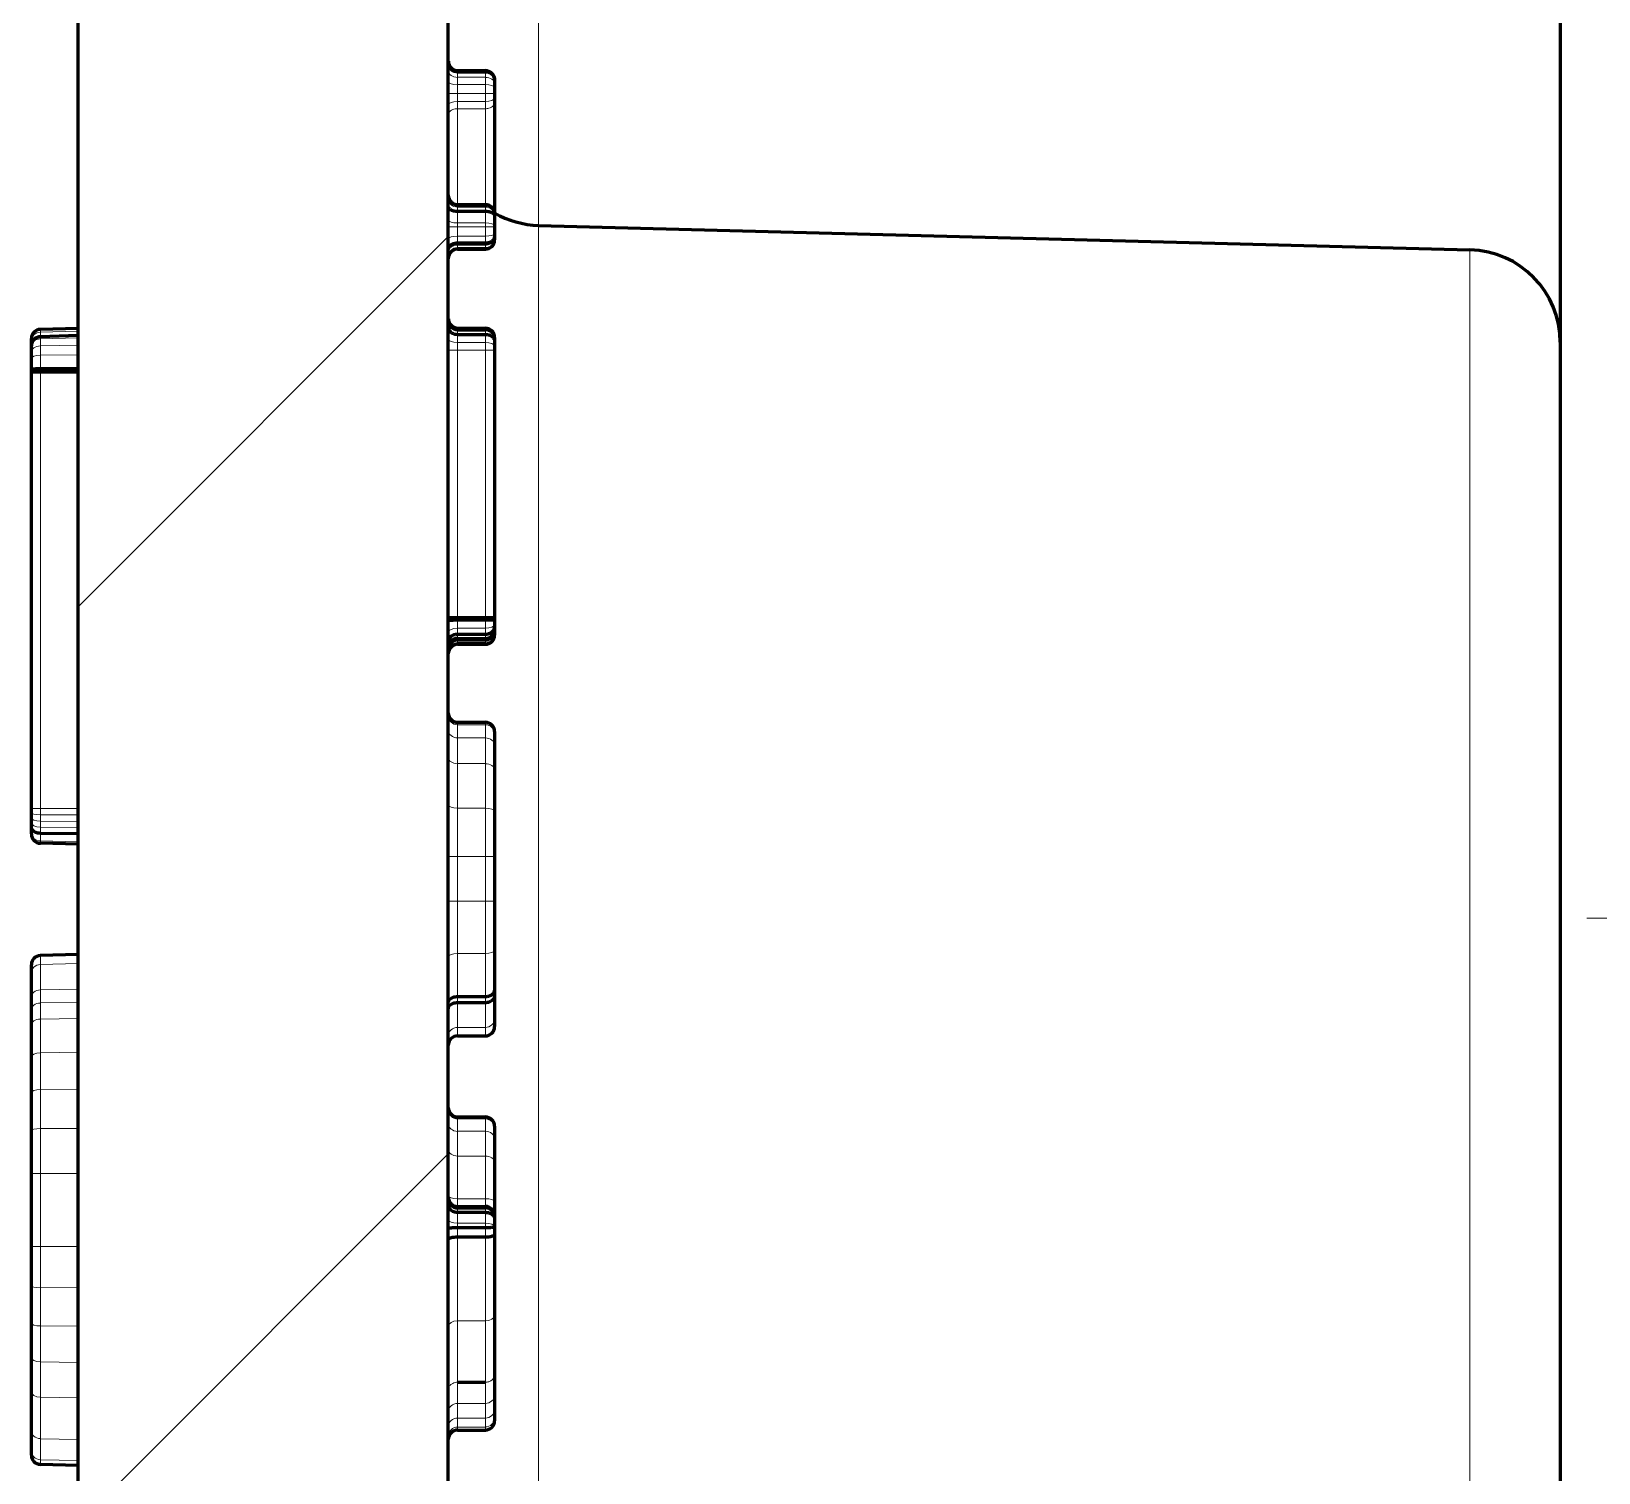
# Model space of a CAD drawing. Header units: millimetres. Extents: x -102 to 318, y -87 to 210.
# Drawn here: x 171.161 to 175.39, y 63.962 to 67.851 of the extents above; entities that cross this region are included whole.
import ezdxf

# ---------------------------------------------------------------- set-up
doc = ezdxf.new("R2010")
doc.units = ezdxf.units.MM
for name, pattern in [('K5LT_AXLED', [26.227272, 21.727272, -1.5, 1.5, -1.5]), ('K5LT_BASIC', [0]), ('K5LT_THIN', [0])]:
    doc.linetypes.add(name, pattern=pattern)
doc.layers.add('Системный слой', color=7, linetype='Continuous')

# ---------------------------------------------------------------- blocks, each defined once
blk = doc.blocks.new('35_DIN_CUTSIDE')
at = {"layer": 'Системный слой', "color": 150, "linetype": 'K5LT_BASIC', "lineweight": 60, "true_color": 0x0080ff}
for p, q in [((6.85, 18.065), (7.278, 18.065)), ((7.278, 18.065), (7.278, 14.945)), ((6.238, 14.945), (6.238, 17.355)), ((2.079, 13.906), (5.199, 13.906)), ((5.199, 12.866), (2.079, 12.866)), ((0, 11.826), (0, -12.088)), ((0, 11.826), (0, -12.088)), ((1.04, 11.826), (1.04, -12.088)), ((3.327, 5.198), (2.287, 5.198)), ((2.287, 5.198), (2.287, -0.001)), ((4.367, 5.198), (3.327, 5.198)), ((4.367, 5.198), (3.327, 5.198)), ((3.327, -0.001), (3.327, 5.198)), ((2.287, 3.898), (1.04, 3.898)), ((1.04, 3.898), (1.04, -0.001)), ((2.287, -0.001), (2.287, 3.898)), ((6.446, 0.623), (6.446, 3.119)), ((6.446, 0.623), (6.446, 3.119)), ((1.04, 0.237), (2.287, 0.691)), ((5.199, -0.624), (5.199, 0.623)), ((5.199, 0.623), (6.446, 0.623)), ((5.199, -0.624), (5.199, 0.623)), ((5.199, 0.623), (6.446, 0.623)), ((1.04, -3.9), (1.04, -0.001)), ((2.287, -5.199), (2.287, -0.001)), ((2.287, -0.001), (2.287, -3.9)), ((3.327, -0.001), (3.327, -5.199)), ((2.287, -0.238), (1.04, -0.692)), ((6.446, -0.624), (5.199, -0.624)), ((6.446, -0.624), (5.199, -0.624)), ((6.446, -0.624), (6.446, -3.12)), ((6.446, -0.624), (6.446, -3.12)), ((2.287, -3.9), (1.04, -3.9)), ((3.327, -5.199), (2.287, -5.199)), ((4.367, -5.199), (3.327, -5.199)), ((4.367, -5.199), (3.327, -5.199)), ((5.199, -13.128), (2.079, -13.128)), ((5.199, -13.128), (2.079, -13.128)), ((2.079, -14.167), (5.199, -14.167)), ((2.079, -14.167), (5.199, -14.167)), ((6.238, -15.207), (6.238, -16.456)), ((7.238, -16.587), (7.278, -15.207)), ((6.407, -16.583), (7.238, -16.587))]:
    blk.add_line(p, q, dxfattribs=at)
at = {"layer": 'Системный слой', "color": 30, "linetype": 'K5LT_AXLED', "lineweight": 18, "true_color": 0xff8000}
blk.add_line((0.287, -0.001), (9.676, -0.001), dxfattribs=at)
at = {"layer": 'Системный слой', "color": 150, "linetype": 'K5LT_BASIC', "lineweight": 60, "true_color": 0x0080ff}
for centre, radius, start, end in [((5.199, 14.945), 2.079, 270, 0), ((5.199, 14.945), 1.04, 270, 0), ((2.079, 11.826), 2.079, 90, 180), ((2.079, 11.826), 1.04, 90, 180), ((4.367, 3.119), 2.079, 0, 90), ((4.367, 3.119), 2.079, 0, 90), ((4.367, -3.12), 2.079, 270, 0), ((4.367, -3.12), 2.079, 270, 0), ((2.079, -12.088), 2.079, 180, 270), ((2.079, -12.088), 2.079, 180, 270), ((2.079, -12.088), 1.04, 180, 270), ((2.079, -12.088), 1.04, 180, 270), ((5.199, -15.207), 2.079, 0, 90), ((5.199, -15.207), 2.079, 0, 90), ((5.199, -15.207), 1.04, 0, 90), ((5.199, -15.207), 1.04, 0, 90)]:
    blk.add_arc(centre, radius, start, end, dxfattribs=at)
blk = doc.blocks.new('VA.121209_cutside')
at = {"layer": 'Системный слой'}
h = blk.add_hatch(dxfattribs=at)
h.set_pattern_fill('', angle=135, style=0, pattern_type=0)
h.set_pattern_definition([(135, (-492.1105, -226.3744), (-4.94975, -4.94975), [])])
h.paths.add_polyline_path([(82.482, 0), (65.164, 0), (64.608, 0.114), (64.153, 0.451), (63.948, 0.974), (63.837, 4.325), (63.726, 7.675), (63.614, 11.026), (63.375, 11.579), (62.858, 11.903), (62.254, 12), (53.746, 12), (53.142, 11.903), (52.625, 11.579), (52.386, 11.026), (52.274, 7.675), (52.163, 4.325), (52.052, 0.974), (51.847, 0.451), (51.392, 0.114), (50.836, 0), (5.164, 0), (4.608, 0.114), (4.153, 0.451), (3.948, 0.974), (3.837, 4.325), (3.726, 7.675), (3.614, 11.026), (3.375, 11.579), (2.858, 11.903), (2.254, 12), (-6.254, 12), (-6.858, 11.903), (-7.375, 11.579), (-7.614, 11.026), (-7.726, 7.675), (-7.837, 4.325), (-7.948, 0.974), (-8.153, 0.451), (-8.608, 0.114), (-9.164, 0), (-26.482, 0), (-27.189, 0.293), (-27.481, 0.974), (-29.23, 67.742), (-29.408, 68.143), (-29.803, 68.3), (-30.265, 68.3), (-30.671, 68.132), (-30.838, 67.742), (-30.884, 66), (-33.524, 66), (-31.732, -2.437), (-29.5, -4), (63.833, -4), (63.879, -4.403), (64.014, -4.473), (64.313, -4.5), (66.744, -4.5), (67.051, -4.471), (67.178, -4.403), (67.224, -4), (70.116, -4), (70.127, -4.403), (70.158, -4.473), (70.227, -4.5), (70.672, -4.5), (70.743, -4.471), (70.772, -4.403), (70.783, -4), (85.5, -4), (87.732, -2.437), (89.524, 66), (86.884, 66), (86.838, 67.742), (86.66, 68.143), (86.265, 68.3), (85.803, 68.3), (85.397, 68.132), (85.23, 67.742), (83.481, 0.974), (83.17, 0.275)])
at = {"layer": 'Системный слой', "color": 150, "linetype": 'K5LT_BASIC', "lineweight": 60, "true_color": 0x0080ff}
for p, q in [((21.788, 12), (34.212, 12)), ((20.526, 0.974), (20.789, 11.026)), ((18.856, 0.1), (18.856, 0.4)), ((18.859, 0.1), (18.859, 0.4)), ((18.957, 0.5), (18.959, 0.5)), ((18.959, 0.5), (18.968, 0.5)), ((18.968, 0.5), (18.995, 0.5)), ((18.995, 0.5), (19.042, 0.5)), ((19.042, 0.5), (19.102, 0.5)), ((19.102, 0.5), (19.151, 0.5)), ((19.151, 0.5), (19.2, 0.5)), ((19.2, 0.5), (20.401, 0.5)), ((20.301, 0.1), (20.301, 0.4)), ((20.304, 0.1), (20.304, 0.4)), ((20.373, 0.1), (20.373, 0.4)), ((20.401, 0.5), (20.404, 0.5)), ((20.404, 0.5), (20.415, 0.5)), ((20.415, 0.5), (20.424, 0.5)), ((20.424, 0.5), (20.529, 0.5)), ((20.529, 0.5), (20.541, 0.5)), ((20.541, 0.5), (20.614, 0.5)), ((20.614, 0.5), (20.65, 0.5)), ((20.65, 0.5), (20.653, 0.5)), ((20.653, 0.5), (20.672, 0.5)), ((20.672, 0.5), (20.682, 0.5)), ((20.715, 0.1), (20.715, 0.4)), ((20.724, 0.1), (20.724, 0.4)), ((20.782, 0.1), (20.782, 0.4)), ((21.635, 0.1), (21.635, 0.4)), ((21.652, 0.1), (21.652, 0.4)), ((21.702, 0.1), (21.702, 0.4)), ((21.736, 0.5), (21.746, 0.5)), ((21.746, 0.5), (21.777, 0.5)), ((21.777, 0.5), (21.828, 0.5)), ((21.828, 0.5), (21.871, 0.5)), ((21.871, 0.5), (24.757, 0.5)), ((24.757, 0.5), (24.779, 0.5)), ((24.759, 0.1), (24.759, 0.4)), ((24.779, 0.5), (24.833, 0.5)), ((24.784, 0.1), (24.784, 0.4)), ((24.833, 0.5), (24.859, 0.5)), ((24.859, 0.5), (24.89, 0.5)), ((24.89, 0.5), (24.899, 0.5)), ((24.899, 0.5), (24.91, 0.5)), ((24.91, 0.5), (24.931, 0.5)), ((24.931, 0.5), (24.943, 0.5)), ((24.937, 0.1), (24.937, 0.4)), ((24.943, 0.5), (24.947, 0.5)), ((24.984, 0.1), (24.984, 0.4)), ((25, 0.1), (25, 0.4)), ((25.047, 0.1), (25.047, 0.4)), ((25.889, 0.1), (25.889, 0.4)), ((25.989, 0.5), (25.995, 0.5)), ((25.995, 0.5), (26.013, 0.5)), ((26.013, 0.5), (26.141, 0.5)), ((26.141, 0.5), (26.4, 0.5)), ((26.4, 0.5), (26.851, 0.5)), ((26.851, 0.5), (27.337, 0.5)), ((27.337, 0.5), (27.82, 0.5)), ((27.82, 0.5), (28.349, 0.5)), ((28.349, 0.5), (28.78, 0.5)), ((28.78, 0.5), (28.842, 0.5)), ((28.842, 0.5), (29.089, 0.5)), ((28.848, 0.1), (28.848, 0.4)), ((28.912, 0.1), (28.912, 0.4)), ((29.089, 0.5), (29.173, 0.5)), ((29.273, 0.1), (29.273, 0.4)), ((30.148, 0.1), (30.148, 0.4)), ((30.248, 0.5), (30.253, 0.5)), ((30.253, 0.5), (30.268, 0.5)), ((30.268, 0.5), (30.389, 0.5)), ((30.389, 0.5), (30.636, 0.5)), ((30.636, 0.5), (31.064, 0.5)), ((31.064, 0.5), (31.215, 0.5)), ((31.114, 0.1), (31.114, 0.4)), ((31.13, 0.1), (31.13, 0.4)), ((31.177, 0.1), (31.177, 0.4)), ((31.215, 0.5), (31.225, 0.5)), ((31.225, 0.5), (31.247, 0.5)), ((31.247, 0.5), (31.332, 0.5)), ((31.332, 0.5), (31.336, 0.5)), ((31.336, 0.5), (31.417, 0.5)), ((31.341, 0.1), (31.341, 0.4)), ((31.417, 0.5), (32.289, 0.5)), ((31.442, 0.1), (31.442, 0.4)), ((32.289, 0.5), (32.928, 0.5)), ((32.928, 0.5), (33.149, 0.5)), ((33.011, 0.1), (33.011, 0.4)), ((33.149, 0.5), (33.303, 0.5)), ((33.303, 0.5), (33.395, 0.5)), ((33.395, 0.5), (33.427, 0.5)), ((33.527, 0.1), (33.527, 0.4)), ((50.836, 0), (5.164, 0)), ((-29.5, -4), (63.833, -4)), ((21.638, -4), (21.648, -4.403)), ((21.716, -4), (21.727, -4.403)), ((22.075, -4), (22.075, -4.403)), ((22.11, -4), (22.11, -4.403)), ((27.094, -4), (27.087, -4.403)), ((27.205, -4), (27.194, -4.403)), ((28.396, -4), (28.406, -4.403)), ((33.908, -4), (33.898, -4.403)), ((21.776, -4.5), (21.748, -4.5)), ((21.841, -4.5), (21.776, -4.5)), ((21.841, -4.5), (21.827, -4.5)), ((21.898, -4.5), (21.841, -4.5)), ((21.965, -4.5), (21.898, -4.5)), ((22.079, -4.5), (21.965, -4.5)), ((22.112, -4.5), (22.079, -4.5)), ((26.819, -4.5), (22.112, -4.5)), ((26.868, -4.5), (26.819, -4.5)), ((26.919, -4.5), (26.868, -4.5)), ((26.969, -4.5), (26.919, -4.5)), ((27.02, -4.5), (26.969, -4.5)), ((27.077, -4.5), (27.02, -4.5)), ((27.094, -4.5), (27.077, -4.5)), ((28.597, -4.5), (28.506, -4.5)), ((28.855, -4.5), (28.597, -4.5)), ((28.99, -4.5), (28.855, -4.5)), ((29.156, -4.5), (28.99, -4.5)), ((29.505, -4.5), (29.156, -4.5)), ((29.884, -4.5), (29.505, -4.5)), ((30.29, -4.5), (29.884, -4.5)), ((30.758, -4.5), (30.29, -4.5)), ((31.546, -4.5), (30.758, -4.5)), ((31.974, -4.5), (31.546, -4.5)), ((32.37, -4.5), (31.974, -4.5)), ((32.743, -4.5), (32.37, -4.5)), ((33.111, -4.5), (32.743, -4.5)), ((33.537, -4.5), (33.111, -4.5)), ((33.75, -4.5), (33.537, -4.5)), ((33.785, -4.5), (33.75, -4.5)), ((33.798, -4.5), (33.785, -4.5))]:
    blk.add_line(p, q, dxfattribs=at)
at = {"layer": 'Системный слой', "color": 7, "linetype": 'K5LT_THIN', "lineweight": 18}
for p, q in [((20.789, 11.026), (35.211, 11.026)), ((20.526, 0.974), (5.474, 0.974)), ((20.526, 0.974), (35.474, 0.974)), ((18.856, 0.4), (18.859, 0.4)), ((18.859, 0.4), (18.882, 0.4)), ((18.882, 0.1), (18.882, 0.4)), ((18.882, 0.4), (18.928, 0.4)), ((18.928, 0.1), (18.928, 0.4)), ((18.928, 0.4), (19.007, 0.4)), ((19.007, 0.1), (19.007, 0.4)), ((19.007, 0.4), (19.102, 0.4)), ((19.102, 0.4), (19.102, 0.5)), ((19.102, 0.1), (19.102, 0.4)), ((19.102, 0.4), (19.188, 0.4)), ((19.188, 0.1), (19.188, 0.4)), ((19.188, 0.4), (19.267, 0.4)), ((19.267, 0.1), (19.267, 0.4)), ((19.267, 0.4), (20.301, 0.4)), ((20.301, 0.4), (20.304, 0.4)), ((20.304, 0.4), (20.329, 0.4)), ((20.329, 0.1), (20.329, 0.4)), ((20.329, 0.4), (20.373, 0.4)), ((20.373, 0.4), (20.499, 0.4)), ((20.499, 0.1), (20.499, 0.4)), ((20.499, 0.4), (20.541, 0.4)), ((20.541, 0.4), (20.541, 0.5)), ((20.541, 0.1), (20.541, 0.4)), ((20.541, 0.4), (20.642, 0.4)), ((20.642, 0.1), (20.642, 0.4)), ((20.642, 0.4), (20.715, 0.4)), ((20.715, 0.4), (20.724, 0.4)), ((20.724, 0.4), (20.766, 0.4)), ((20.766, 0.1), (20.766, 0.4)), ((20.766, 0.4), (20.782, 0.4)), ((21.635, 0.4), (21.652, 0.4)), ((21.652, 0.4), (21.702, 0.4)), ((21.702, 0.4), (21.79, 0.4)), ((21.79, 0.1), (21.79, 0.4)), ((21.79, 0.4), (21.871, 0.4)), ((21.871, 0.4), (21.871, 0.5)), ((21.871, 0.1), (21.871, 0.4)), ((21.871, 0.4), (24.759, 0.4)), ((24.759, 0.4), (24.784, 0.4)), ((24.784, 0.4), (24.874, 0.4)), ((24.874, 0.1), (24.874, 0.4)), ((24.874, 0.4), (24.937, 0.4)), ((24.937, 0.4), (24.984, 0.4)), ((24.984, 0.4), (25, 0.4)), ((25, 0.4), (25.007, 0.4)), ((25.007, 0.1), (25.007, 0.4)), ((25.007, 0.4), (25.029, 0.4)), ((25.029, 0.1), (25.029, 0.4)), ((25.029, 0.4), (25.043, 0.4)), ((25.043, 0.1), (25.043, 0.4)), ((25.043, 0.4), (25.047, 0.4)), ((25.889, 0.4), (25.895, 0.4)), ((25.895, 0.1), (25.895, 0.4)), ((25.895, 0.4), (25.915, 0.4)), ((25.915, 0.1), (25.915, 0.4)), ((25.915, 0.4), (26.056, 0.4)), ((26.056, 0.1), (26.056, 0.4)), ((26.056, 0.4), (26.335, 0.4)), ((26.335, 0.1), (26.335, 0.4)), ((26.335, 0.4), (26.816, 0.4)), ((26.816, 0.1), (26.816, 0.4)), ((26.816, 0.4), (27.337, 0.4)), ((27.337, 0.4), (27.337, 0.5)), ((27.337, 0.1), (27.337, 0.4)), ((27.337, 0.4), (27.82, 0.4)), ((27.82, 0.4), (27.82, 0.5)), ((27.82, 0.1), (27.82, 0.4)), ((27.82, 0.4), (28.384, 0.4)), ((28.384, 0.1), (28.384, 0.4)), ((28.384, 0.4), (28.848, 0.4)), ((28.848, 0.4), (28.912, 0.4)), ((28.912, 0.4), (29.181, 0.4)), ((29.181, 0.1), (29.181, 0.4)), ((29.181, 0.4), (29.273, 0.4)), ((30.148, 0.4), (30.154, 0.4)), ((30.154, 0.1), (30.154, 0.4)), ((30.154, 0.4), (30.169, 0.4)), ((30.169, 0.1), (30.169, 0.4)), ((30.169, 0.4), (30.303, 0.4)), ((30.303, 0.1), (30.303, 0.4)), ((30.303, 0.4), (30.57, 0.4)), ((30.57, 0.1), (30.57, 0.4)), ((30.57, 0.4), (31.03, 0.4)), ((31.03, 0.1), (31.03, 0.4)), ((31.03, 0.4), (31.114, 0.4)), ((31.114, 0.4), (31.13, 0.4)), ((31.13, 0.4), (31.177, 0.4)), ((31.177, 0.4), (31.295, 0.4)), ((31.295, 0.1), (31.295, 0.4)), ((31.295, 0.4), (31.341, 0.4)), ((31.341, 0.4), (31.442, 0.4)), ((31.442, 0.4), (32.348, 0.4)), ((32.348, 0.1), (32.348, 0.4)), ((32.348, 0.4), (33.011, 0.4)), ((33.011, 0.4), (33.239, 0.4)), ((33.239, 0.1), (33.239, 0.4)), ((33.239, 0.4), (33.398, 0.4)), ((33.398, 0.1), (33.398, 0.4)), ((33.398, 0.4), (33.494, 0.4)), ((33.494, 0.1), (33.494, 0.4)), ((33.494, 0.4), (33.527, 0.4)), ((18.856, 0.1), (18.859, 0.1)), ((18.859, 0.1), (18.882, 0.1)), ((18.882, 0.1), (18.928, 0.1)), ((18.928, 0.1), (19.007, 0.1)), ((19.007, 0.1), (19.102, 0.1)), ((19.102, 0.1), (19.188, 0.1)), ((19.102, 0), (19.102, 0.1)), ((19.188, 0.1), (19.267, 0.1)), ((19.267, 0.1), (20.301, 0.1)), ((20.301, 0.1), (20.304, 0.1)), ((20.304, 0.1), (20.329, 0.1)), ((20.329, 0.1), (20.373, 0.1)), ((20.373, 0.1), (20.499, 0.1)), ((20.499, 0.1), (20.541, 0.1)), ((20.541, 0), (20.541, 0.1)), ((20.541, 0.1), (20.642, 0.1)), ((20.642, 0.1), (20.715, 0.1)), ((20.715, 0.1), (20.724, 0.1)), ((20.724, 0.1), (20.766, 0.1)), ((20.766, 0.1), (20.782, 0.1)), ((21.635, 0.1), (21.652, 0.1)), ((21.652, 0.1), (21.702, 0.1)), ((21.702, 0.1), (21.79, 0.1)), ((21.79, 0.1), (21.871, 0.1)), ((21.871, 0), (21.871, 0.1)), ((21.871, 0.1), (24.759, 0.1)), ((24.759, 0.1), (24.784, 0.1)), ((24.784, 0.1), (24.874, 0.1)), ((24.874, 0.1), (24.937, 0.1)), ((24.937, 0.1), (24.984, 0.1)), ((24.984, 0.1), (25, 0.1)), ((25, 0.1), (25.007, 0.1)), ((25.007, 0.1), (25.029, 0.1)), ((25.029, 0.1), (25.043, 0.1)), ((25.043, 0.1), (25.047, 0.1)), ((25.889, 0.1), (25.895, 0.1)), ((25.895, 0.1), (25.915, 0.1)), ((25.915, 0.1), (26.056, 0.1)), ((26.056, 0.1), (26.335, 0.1)), ((26.335, 0.1), (26.816, 0.1)), ((26.816, 0.1), (27.337, 0.1)), ((27.337, 0), (27.337, 0.1)), ((27.337, 0.1), (27.82, 0.1)), ((27.82, 0.1), (28.384, 0.1)), ((27.82, 0), (27.82, 0.1)), ((28.384, 0.1), (28.848, 0.1)), ((28.848, 0.1), (28.912, 0.1)), ((28.912, 0.1), (29.181, 0.1)), ((29.181, 0.1), (29.273, 0.1)), ((30.148, 0.1), (30.154, 0.1)), ((30.154, 0.1), (30.169, 0.1)), ((30.169, 0.1), (30.303, 0.1)), ((30.303, 0.1), (30.57, 0.1)), ((30.57, 0.1), (31.03, 0.1)), ((31.03, 0.1), (31.114, 0.1)), ((31.114, 0.1), (31.13, 0.1)), ((31.13, 0.1), (31.177, 0.1)), ((31.177, 0.1), (31.295, 0.1)), ((31.295, 0.1), (31.341, 0.1)), ((31.341, 0.1), (31.442, 0.1)), ((31.442, 0.1), (32.348, 0.1)), ((32.348, 0.1), (33.011, 0.1)), ((33.011, 0.1), (33.239, 0.1)), ((33.239, 0.1), (33.398, 0.1)), ((33.398, 0.1), (33.494, 0.1)), ((33.494, 0.1), (33.527, 0.1)), ((21.667, -4), (21.678, -4.403)), ((21.74, -4), (21.75, -4.403)), ((21.819, -4), (21.826, -4.403)), ((21.923, -4), (21.927, -4.403)), ((26.819, -4), (26.819, -4.403)), ((26.888, -4), (26.887, -4.403)), ((26.959, -4), (26.955, -4.403)), ((27.025, -4), (27.019, -4.403)), ((27.178, -4), (27.168, -4.403)), ((28.492, -4), (28.502, -4.403)), ((28.768, -4), (28.776, -4.403)), ((28.911, -4), (28.918, -4.403)), ((29.085, -4), (29.092, -4.403)), ((29.45, -4), (29.455, -4.403)), ((29.848, -4), (29.851, -4.403)), ((30.273, -4), (30.274, -4.403)), ((30.758, -4), (30.758, -4.403)), ((31.546, -4), (31.546, -4.403)), ((31.992, -4), (31.99, -4.403)), ((32.407, -4), (32.403, -4.403)), ((32.797, -4), (32.792, -4.403)), ((33.18, -4), (33.173, -4.403)), ((33.628, -4), (33.62, -4.403)), ((33.857, -4), (33.847, -4.403)), ((33.895, -4), (33.885, -4.403)), ((21.678, -4.403), (21.648, -4.403)), ((21.727, -4.403), (21.678, -4.403)), ((21.75, -4.403), (21.727, -4.403)), ((21.826, -4.403), (21.75, -4.403)), ((21.927, -4.403), (21.826, -4.403)), ((22.075, -4.403), (21.927, -4.403)), ((22.11, -4.403), (22.075, -4.403)), ((26.819, -4.403), (22.11, -4.403)), ((26.887, -4.403), (26.819, -4.403)), ((26.819, -4.403), (26.819, -4.5)), ((26.955, -4.403), (26.887, -4.403)), ((27.019, -4.403), (26.955, -4.403)), ((27.087, -4.403), (27.019, -4.403)), ((27.168, -4.403), (27.087, -4.403)), ((27.194, -4.403), (27.168, -4.403)), ((28.502, -4.403), (28.406, -4.403)), ((28.776, -4.403), (28.502, -4.403)), ((28.918, -4.403), (28.776, -4.403)), ((29.092, -4.403), (28.918, -4.403)), ((29.455, -4.403), (29.092, -4.403)), ((29.851, -4.403), (29.455, -4.403)), ((30.274, -4.403), (29.851, -4.403)), ((30.758, -4.403), (30.274, -4.403)), ((30.758, -4.403), (30.758, -4.5)), ((31.546, -4.403), (30.758, -4.403)), ((31.546, -4.403), (31.546, -4.5)), ((31.99, -4.403), (31.546, -4.403)), ((32.403, -4.403), (31.99, -4.403)), ((32.792, -4.403), (32.403, -4.403)), ((33.173, -4.403), (32.792, -4.403)), ((33.62, -4.403), (33.173, -4.403)), ((33.847, -4.403), (33.62, -4.403)), ((33.885, -4.403), (33.847, -4.403)), ((33.898, -4.403), (33.885, -4.403))]:
    blk.add_line(p, q, dxfattribs=at)
at = {"layer": 'Системный слой', "color": 150, "linetype": 'K5LT_BASIC', "lineweight": 60, "true_color": 0x0080ff}
for centre, radius, start, end in [((21.788, 11), 1, 90, 178.5), ((19.526, 1), 1, 330, 358.5), ((20.401, 0.4), 0.1, 90, 180), ((20.682, 0.4), 0.1, 0, 90), ((24.899, 0.397), 0.103, 84.1149, 90.0016), ((24.947, 0.4), 0.1, 0, 90), ((25.989, 0.4), 0.1, 90, 180), ((29.173, 0.4), 0.1, 0, 90), ((30.248, 0.4), 0.1, 90, 180), ((33.427, 0.4), 0.1, 0, 90), ((20.201, 0.1), 0.1, 270, 0), ((20.882, 0.1), 0.1, 180, 270), ((25.147, 0.1), 0.1, 180, 270), ((25.789, 0.1), 0.1, 270, 0), ((29.373, 0.1), 0.1, 180, 270), ((30.048, 0.1), 0.1, 270, 0), ((33.627, 0.1), 0.1, 180, 270), ((21.748, -4.4), 0.1, 181.5, 270), ((27.094, -4.4), 0.1, 270, 358.5), ((28.506, -4.4), 0.1, 181.5, 270), ((33.798, -4.4), 0.1, 270, 358.5)]:
    blk.add_arc(centre, radius, start, end, dxfattribs=at)
for centre, major_axis, ratio, start_param, end_param in [((18.957, 0.4), (0.101, 0), 0.985419, 1.570796, 3.141593), ((21.736, 0.4), (0.101, 0), 0.985572, 1.570796, 3.141593), ((21.746, 0.4), (0, 0.1), 0.943837, 0, 1.570796), ((24.89, 0.4), (0, -0.1), 0.939994, 1.570796, 3.141593), ((24.899, 0.4), (-0.1, 0), 0.995484, 3.141593, 4.608355), ((31.215, 0.4), (0.101, 0), 0.989283, 1.570796, 3.141593), ((31.225, 0.4), (0, 0.1), 0.948487, 0, 1.570796), ((18.755, 0.1), (0.101, 0), 0.985419, 4.712389, 6.283185), ((21.533, 0.1), (0.101, 0), 0.985572, 4.712389, 6.283185), ((21.557, 0.1), (0, 0.1), 0.943837, 3.141593, 4.712389), ((25.078, 0.1), (0, -0.1), 0.939994, 4.712389, 6.283185), ((25.1, 0.1), (-0.1, 0), 0.995484, 0, 1.570796), ((31.013, 0.1), (0.101, 0), 0.989283, 4.712389, 6.283185), ((31.035, 0.1), (0, 0.1), 0.948487, 3.141593, 4.712389)]:
    blk.add_ellipse(centre, major_axis=major_axis, ratio=ratio, start_param=start_param, end_param=end_param, dxfattribs=at)
at = {"layer": 'Системный слой', "color": 7, "linetype": 'K5LT_THIN', "lineweight": 18}
for centre, major_axis, ratio, start_param, end_param in [((18.968, 0.4), (0, -0.1), 0.861344, 3.141593, 4.712389), ((18.995, 0.4), (0, -0.1), 0.66621, 3.141593, 4.712389), ((19.042, 0.4), (0, -0.1), 0.348852, 3.141593, 4.712389), ((19.151, 0.4), (0, 0.1), 0.366217, 4.712389, 6.283185), ((20.415, 0.4), (0, -0.1), 0.860365, 3.141593, 4.712389), ((20.529, 0.4), (0, -0.1), 0.293558, 3.141593, 4.712389), ((20.614, 0.4), (0, 0.1), 0.286111, 4.712389, 6.283185), ((20.672, 0.4), (0, 0.1), 0.935746, 4.712389, 6.283185), ((21.828, 0.4), (0, -0.1), 0.378059, 3.141593, 4.712389), ((24.833, 0.4), (0, 0.1), 0.40675, 4.712389, 6.283185), ((24.91, 0.4), (0, 0.1), 0.966612, 4.712389, 6.283185), ((24.931, 0.4), (0, 0.1), 0.98505, 4.712389, 6.283185), ((24.943, 0.4), (0, 0.1), 0.996277, 4.712389, 6.283185), ((25.995, 0.4), (0, -0.1), 0.994598, 3.141593, 4.712389), ((26.013, 0.4), (0, -0.1), 0.9772, 3.141593, 4.712389), ((26.141, 0.4), (0, -0.1), 0.844849, 3.141593, 4.712389), ((26.4, 0.4), (0, -0.1), 0.643306, 3.141593, 4.712389), ((26.851, 0.4), (0, -0.1), 0.350782, 3.141593, 4.712389), ((28.349, 0.4), (0, 0.1), 0.347999, 4.712389, 6.283185), ((29.089, 0.4), (0, 0.1), 0.920828, 4.712389, 6.283185), ((30.253, 0.4), (0, -0.1), 0.996022, 3.141593, 4.712389), ((30.268, 0.4), (0, -0.1), 0.983217, 3.141593, 4.712389), ((30.389, 0.4), (0, -0.1), 0.863194, 3.141593, 4.712389), ((30.636, 0.4), (0, -0.1), 0.664909, 3.141593, 4.712389), ((31.064, 0.4), (0, -0.1), 0.341713, 3.141593, 4.712389), ((31.332, 0.4), (0, -0.1), 0.36682, 3.141593, 4.712389), ((32.289, 0.4), (0, 0.1), 0.596137, 4.712389, 6.283185), ((33.149, 0.4), (0, 0.1), 0.897271, 4.712389, 6.283185), ((33.303, 0.4), (0, 0.1), 0.95423, 4.712389, 6.283185), ((33.395, 0.4), (0, 0.1), 0.988931, 4.712389, 6.283185), ((18.796, 0.1), (0, -0.1), 0.861344, 0, 1.570796), ((18.862, 0.1), (0, -0.1), 0.66621, 0, 1.570796), ((18.973, 0.1), (0, -0.1), 0.348852, 0, 1.570796), ((19.225, 0.1), (0, -0.1), 0.366217, 4.712389, 6.283185), ((20.243, 0.1), (0, -0.1), 0.860365, 0, 1.570796), ((20.47, 0.1), (0, -0.1), 0.293558, 0, 1.570796), ((20.671, 0.1), (0, -0.1), 0.286111, 4.712389, 6.283185), ((20.859, 0.1), (0, -0.1), 0.935746, 4.712389, 6.283185), ((21.753, 0.1), (0, -0.1), 0.378059, 0, 1.570796), ((24.915, 0.1), (0, -0.1), 0.40675, 4.712389, 6.283185), ((25.103, 0.1), (0, -0.1), 0.966612, 4.712389, 6.283185), ((25.128, 0.1), (0, -0.1), 0.98505, 4.712389, 6.283185), ((25.142, 0.1), (0, -0.1), 0.996277, 4.712389, 6.283185), ((25.796, 0.1), (0, -0.1), 0.994598, 0, 1.570796), ((25.818, 0.1), (0, -0.1), 0.9772, 0, 1.570796), ((25.972, 0.1), (0, -0.1), 0.844849, 0, 1.570796), ((26.271, 0.1), (0, -0.1), 0.643306, 0, 1.570796), ((26.781, 0.1), (0, -0.1), 0.350782, 0, 1.570796), ((28.419, 0.1), (0, -0.1), 0.347999, 4.712389, 6.283185), ((29.273, 0.1), (0, -0.1), 0.920828, 4.712389, 6.283185), ((30.054, 0.1), (0, -0.1), 0.996022, 0, 1.570796), ((30.071, 0.1), (0, -0.1), 0.983217, 0, 1.570796), ((30.217, 0.1), (0, -0.1), 0.863194, 0, 1.570796), ((30.503, 0.1), (0, -0.1), 0.664909, 0, 1.570796), ((30.996, 0.1), (0, -0.1), 0.341713, 0, 1.570796), ((31.258, 0.1), (0, -0.1), 0.36682, 0, 1.570796), ((32.408, 0.1), (0, -0.1), 0.596137, 4.712389, 6.283185), ((33.329, 0.1), (0, -0.1), 0.897271, 4.712389, 6.283185), ((33.493, 0.1), (0, -0.1), 0.95423, 4.712389, 6.283185), ((33.593, 0.1), (0, -0.1), 0.988931, 4.712389, 6.283185), ((21.776, -4.4), (0, -0.1), 0.98332, 4.738569, 6.283185), ((21.841, -4.4), (0, -0.1), 0.911329, 4.738569, 6.283185), ((21.898, -4.4), (0, -0.1), 0.721418, 4.738569, 6.283185), ((21.965, -4.4), (0, -0.1), 0.38148, 4.738569, 6.283185), ((26.868, -4.4), (0, 0.1), 0.186965, 3.141593, 4.686209), ((26.919, -4.4), (0, 0.1), 0.360165, 3.141593, 4.686209), ((26.969, -4.4), (0, 0.1), 0.506547, 3.141593, 4.686209), ((27.077, -4.4), (0, 0.1), 0.916645, 3.141593, 4.686209), ((28.597, -4.4), (0, -0.1), 0.946098, 4.738569, 6.283185), ((28.855, -4.4), (0, -0.1), 0.787932, 4.738569, 6.283185), ((28.99, -4.4), (0, -0.1), 0.71708, 4.738569, 6.283185), ((29.156, -4.4), (0, -0.1), 0.64521, 4.738569, 6.283185), ((29.505, -4.4), (0, -0.1), 0.496568, 4.738569, 6.283185), ((29.884, -4.4), (0, -0.1), 0.328445, 4.738569, 6.283185), ((30.29, -4.4), (0, -0.1), 0.157769, 4.738569, 6.283185), ((31.974, -4.4), (0, 0.1), 0.1656, 3.141593, 4.686209), ((32.37, -4.4), (0, 0.1), 0.333744, 3.141593, 4.686209), ((32.743, -4.4), (0, 0.1), 0.489603, 3.141593, 4.686209), ((33.111, -4.4), (0, 0.1), 0.621922, 3.141593, 4.686209), ((33.537, -4.4), (0, 0.1), 0.825717, 3.141593, 4.686209), ((33.75, -4.4), (0, 0.1), 0.97013, 3.141593, 4.686209), ((33.785, -4.4), (0, 0.1), 0.992912, 3.141593, 4.686209)]:
    blk.add_ellipse(centre, major_axis=major_axis, ratio=ratio, start_param=start_param, end_param=end_param, dxfattribs=at)
at = {"layer": 'Системный слой', "color": 150, "linetype": 'K5LT_BASIC', "lineweight": 60, "true_color": 0x0080ff}
for points, knots in [([(18.859, 0.4), (18.859, 0.41), (18.862, 0.426), (18.871, 0.45), (18.885, 0.469), (18.904, 0.485), (18.928, 0.497), (18.947, 0.5), (18.959, 0.5)], [0, 0, 0, 0, 1.669751, 2.862751, 4.294489, 5.726119, 7.044165, 9, 9, 9, 9]), ([(20.304, 0.4), (20.304, 0.41), (20.307, 0.426), (20.317, 0.45), (20.33, 0.469), (20.349, 0.485), (20.374, 0.497), (20.392, 0.5), (20.404, 0.5)], [0, 0, 0, 0, 1.671181, 2.865153, 4.298038, 5.730842, 7.049172, 9, 9, 9, 9]), ([(20.373, 0.4), (20.373, 0.41), (20.374, 0.426), (20.379, 0.449), (20.385, 0.468), (20.395, 0.484), (20.407, 0.497), (20.418, 0.5), (20.424, 0.5)], [0, 0, 0, 0, 1.638314, 2.810835, 4.218754, 5.625733, 6.937549, 9, 9, 9, 9]), ([(20.715, 0.4), (20.715, 0.413), (20.712, 0.433), (20.703, 0.459), (20.692, 0.478), (20.674, 0.495), (20.66, 0.5), (20.65, 0.5)], [0, 0, 0, 0, 1.913977, 3.190253, 4.46631, 5.741713, 8, 8, 8, 8]), ([(20.724, 0.4), (20.724, 0.413), (20.721, 0.433), (20.711, 0.459), (20.699, 0.478), (20.68, 0.495), (20.664, 0.5), (20.653, 0.5)], [0, 0, 0, 0, 1.91737, 3.195643, 4.473895, 5.752089, 8, 8, 8, 8]), ([(21.702, 0.4), (21.702, 0.413), (21.706, 0.433), (21.717, 0.461), (21.73, 0.479), (21.75, 0.495), (21.766, 0.5), (21.777, 0.5)], [0, 0, 0, 0, 1.901417, 3.173384, 4.664104, 5.722915, 8, 8, 8, 8]), ([(24.759, 0.4), (24.759, 0.412), (24.758, 0.43), (24.758, 0.452), (24.758, 0.468), (24.758, 0.48), (24.758, 0.49), (24.757, 0.498), (24.757, 0.5), (24.757, 0.5)], [0, 0, 0, 0, 2.287897, 3.464277, 4.705924, 5.882375, 7.058818, 8.235246, 10, 10, 10, 10]), ([(24.784, 0.4), (24.784, 0.413), (24.784, 0.433), (24.783, 0.459), (24.782, 0.478), (24.781, 0.495), (24.78, 0.5), (24.779, 0.5)], [0, 0, 0, 0, 1.917948, 3.196614, 4.475254, 5.753822, 8, 8, 8, 8]), ([(24.937, 0.4), (24.937, 0.41), (24.935, 0.426), (24.928, 0.449), (24.917, 0.469), (24.902, 0.484), (24.883, 0.497), (24.868, 0.5), (24.859, 0.5)], [0, 0, 0, 0, 1.663132, 2.851933, 4.278839, 5.705487, 7.022286, 9, 9, 9, 9]), ([(28.848, 0.4), (28.848, 0.412), (28.845, 0.435), (28.834, 0.463), (28.819, 0.483), (28.801, 0.497), (28.787, 0.5), (28.78, 0.5)], [0, 0, 0, 0, 1.862835, 3.484528, 4.925166, 6.380939, 8, 8, 8, 8]), ([(28.912, 0.4), (28.912, 0.412), (28.909, 0.435), (28.897, 0.465), (28.88, 0.486), (28.861, 0.498), (28.849, 0.5), (28.842, 0.5)], [0, 0, 0, 0, 1.881683, 3.531682, 5.165147, 6.656942, 8, 8, 8, 8]), ([(31.177, 0.4), (31.177, 0.413), (31.18, 0.434), (31.19, 0.46), (31.201, 0.476), (31.213, 0.488), (31.228, 0.497), (31.24, 0.5), (31.247, 0.5)], [0, 0, 0, 0, 2.144061, 3.569585, 5.026874, 6.001332, 7.195763, 9, 9, 9, 9]), ([(31.341, 0.4), (31.341, 0.416), (31.34, 0.441), (31.339, 0.468), (31.337, 0.484), (31.336, 0.496), (31.335, 0.5), (31.336, 0.5)], [0, 0, 0, 0, 2.490497, 3.736682, 4.981371, 6.145273, 8, 8, 8, 8]), ([(31.442, 0.4), (31.442, 0.417), (31.441, 0.442), (31.435, 0.47), (31.43, 0.486), (31.424, 0.497), (31.42, 0.5), (31.417, 0.5)], [0, 0, 0, 0, 2.559386, 3.839906, 5.33674, 6.403557, 8, 8, 8, 8]), ([(18.76, 0), (18.77, 0), (18.786, 0.002), (18.81, 0.012), (18.829, 0.026), (18.844, 0.045), (18.856, 0.07), (18.859, 0.089), (18.859, 0.1)], [0, 0, 0, 0, 1.676191, 2.873458, 4.310173, 5.746831, 7.066039, 9, 9, 9, 9]), ([(20.205, 0), (20.215, 0), (20.231, 0.002), (20.254, 0.012), (20.274, 0.026), (20.289, 0.045), (20.301, 0.07), (20.304, 0.089), (20.304, 0.1)], [0, 0, 0, 0, 1.676433, 2.873876, 4.310803, 5.747677, 7.066936, 9, 9, 9, 9]), ([(20.325, 0), (20.33, 0), (20.337, 0.002), (20.348, 0.012), (20.357, 0.026), (20.365, 0.043), (20.371, 0.068), (20.373, 0.088), (20.373, 0.1)], [0, 0, 0, 0, 1.665355, 2.854815, 4.282095, 5.630292, 6.86835, 9, 9, 9, 9]), ([(20.78, 0), (20.774, 0), (20.763, 0.002), (20.748, 0.012), (20.736, 0.025), (20.725, 0.044), (20.717, 0.069), (20.715, 0.09), (20.715, 0.1)], [0, 0, 0, 0, 1.678776, 2.877898, 4.23698, 5.436257, 7.195389, 9, 9, 9, 9]), ([(20.793, 0), (20.785, 0), (20.769, 0.004), (20.748, 0.022), (20.734, 0.046), (20.725, 0.073), (20.724, 0.091), (20.724, 0.1)], [0, 0, 0, 0, 1.88408, 3.535604, 5.167984, 6.658731, 8, 8, 8, 8]), ([(21.626, 0), (21.634, 0), (21.646, 0.002), (21.664, 0.012), (21.677, 0.025), (21.69, 0.043), (21.7, 0.068), (21.702, 0.089), (21.702, 0.1)], [0, 0, 0, 0, 1.671329, 2.86527, 4.219139, 5.41465, 7.169911, 9, 9, 9, 9]), ([(24.76, 0), (24.76, 0), (24.76, 0.003), (24.759, 0.014), (24.759, 0.025), (24.759, 0.044), (24.759, 0.069), (24.759, 0.091), (24.759, 0.1)], [0, 0, 0, 0, 2.059074, 3.117797, 4.235261, 5.294063, 7.41165, 9, 9, 9, 9]), ([(24.789, 0), (24.789, 0), (24.788, 0.004), (24.786, 0.022), (24.785, 0.046), (24.784, 0.073), (24.784, 0.091), (24.784, 0.1)], [0, 0, 0, 0, 1.884222, 3.535806, 5.168135, 6.658801, 8, 8, 8, 8]), ([(25.017, 0), (25.009, 0), (24.996, 0.002), (24.977, 0.012), (24.962, 0.026), (24.95, 0.044), (24.94, 0.068), (24.937, 0.088), (24.937, 0.1)], [0, 0, 0, 0, 1.673246, 2.868409, 4.302578, 5.657228, 6.896392, 9, 9, 9, 9]), ([(28.916, 0), (28.907, 0), (28.892, 0.004), (28.872, 0.022), (28.857, 0.046), (28.849, 0.073), (28.848, 0.091), (28.848, 0.1)], [0, 0, 0, 0, 1.884178, 3.535696, 5.167945, 6.658642, 8, 8, 8, 8]), ([(28.982, 0), (28.974, 0), (28.957, 0.004), (28.937, 0.022), (28.922, 0.046), (28.914, 0.073), (28.912, 0.091), (28.912, 0.1)], [0, 0, 0, 0, 1.884135, 3.53564, 5.167911, 6.658632, 8, 8, 8, 8]), ([(31.105, 0), (31.112, 0), (31.124, 0.002), (31.139, 0.011), (31.153, 0.024), (31.165, 0.043), (31.175, 0.07), (31.177, 0.089), (31.177, 0.1)], [0, 0, 0, 0, 1.671351, 2.787763, 3.986234, 5.751728, 7.195321, 9, 9, 9, 9]), ([(31.35, 0), (31.349, 0), (31.348, 0.002), (31.345, 0.012), (31.344, 0.026), (31.342, 0.045), (31.341, 0.07), (31.341, 0.089), (31.341, 0.1)], [0, 0, 0, 0, 1.669961, 2.862731, 4.294012, 5.725175, 7.043107, 9, 9, 9, 9]), ([(31.467, 0), (31.465, 0), (31.461, 0.002), (31.455, 0.011), (31.45, 0.025), (31.445, 0.047), (31.443, 0.075), (31.442, 0.093), (31.442, 0.1)], [0, 0, 0, 0, 1.679822, 2.800016, 4.000559, 5.762383, 7.883638, 9, 9, 9, 9]), ([(21.727, -4.403), (21.727, -4.415), (21.732, -4.436), (21.747, -4.461), (21.764, -4.479), (21.791, -4.495), (21.813, -4.5), (21.827, -4.5)], [0, 0, 0, 0, 1.948484, 3.247571, 4.546588, 5.8454, 8, 8, 8, 8]), ([(22.075, -4.403), (22.075, -4.415), (22.075, -4.438), (22.076, -4.466), (22.077, -4.485), (22.078, -4.497), (22.079, -4.5), (22.079, -4.5)], [0, 0, 0, 0, 1.916553, 3.598937, 5.047152, 6.518785, 8, 8, 8, 8]), ([(22.11, -4.403), (22.11, -4.414), (22.11, -4.432), (22.11, -4.454), (22.111, -4.469), (22.111, -4.481), (22.111, -4.49), (22.111, -4.498), (22.111, -4.5), (22.112, -4.5)], [0, 0, 0, 0, 2.287893, 3.464269, 4.70591, 5.882359, 7.058802, 8.235234, 10, 10, 10, 10]), ([(27.087, -4.403), (27.087, -4.412), (27.085, -4.429), (27.078, -4.452), (27.069, -4.471), (27.056, -4.486), (27.039, -4.497), (27.027, -4.5), (27.02, -4.5)], [0, 0, 0, 0, 1.698939, 2.912975, 4.370033, 5.826981, 7.150647, 9, 9, 9, 9])]:
    blk.add_open_spline(points, degree=3, knots=knots, dxfattribs=at)
at = {"layer": 'Системный слой', "color": 7, "linetype": 'K5LT_THIN', "lineweight": 18}
for points, knots in [([(19.267, 0.4), (19.267, 0.412), (19.264, 0.436), (19.252, 0.465), (19.236, 0.486), (19.218, 0.498), (19.206, 0.5), (19.2, 0.5)], [0, 0, 0, 0, 1.894063, 3.551421, 5.183201, 6.669623, 8, 8, 8, 8]), ([(33.011, 0.4), (33.011, 0.412), (33.007, 0.435), (32.993, 0.465), (32.973, 0.486), (32.951, 0.498), (32.936, 0.5), (32.928, 0.5)], [0, 0, 0, 0, 1.88514, 3.535599, 5.168588, 6.659352, 8, 8, 8, 8]), ([(19.333, 0), (19.325, 0), (19.31, 0.004), (19.29, 0.022), (19.276, 0.046), (19.268, 0.073), (19.267, 0.091), (19.267, 0.1)], [0, 0, 0, 0, 1.888386, 3.542948, 5.172901, 6.662088, 8, 8, 8, 8]), ([(33.093, 0), (33.083, 0), (33.064, 0.004), (33.039, 0.022), (33.022, 0.046), (33.013, 0.073), (33.011, 0.091), (33.011, 0.1)], [0, 0, 0, 0, 1.88538, 3.53794, 5.169631, 6.659898, 8, 8, 8, 8])]:
    blk.add_open_spline(points, degree=3, knots=knots, dxfattribs=at)
at = {"rotation": 90}
blk.add_blockref('35_DIN_CUTSIDE', (28, 12), dxfattribs=at)

msp = doc.modelspace()

# ---------------------------------------------------------------- block references
at = {"xscale": 0.25, "yscale": 0.25, "zscale": 0.25, "rotation": -90.00000000000001}
msp.add_blockref('VA.121209_cutside', (172.286, 72.4585), dxfattribs=at)

doc.saveas('drawing.dxf')
